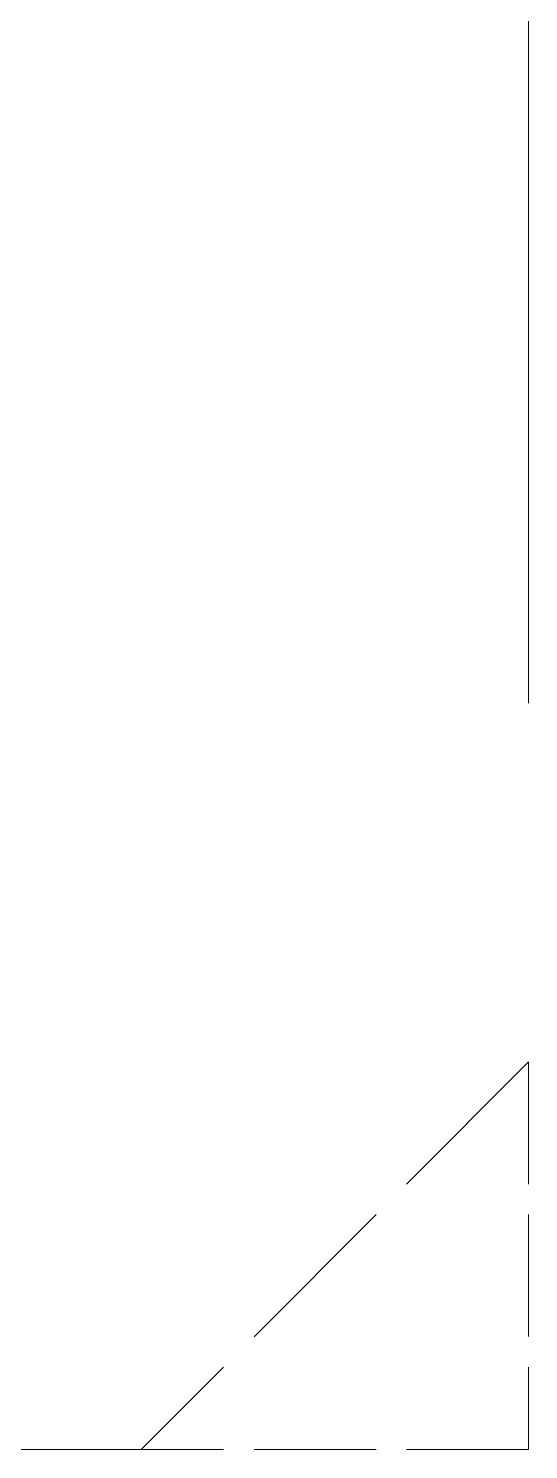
# Model space of a CAD drawing. Header units: millimetres. Extents: x 0 to 5945, y 0 to 4205.
# Drawn here: x 2032.5 to 2036.38, y 2166.46 to 2177.46 of the extents above; entities that cross this region are included whole.
import ezdxf

# ---------------------------------------------------------------- set-up
doc = ezdxf.new("R2010")
doc.units = ezdxf.units.MM
doc.header["$LTSCALE"] = 5
doc.linetypes.add('DASHED', pattern=[0.2067, 0.1654, -0.0413])
doc.layers.add('가려진 것(ISO)', color=2, linetype='DASHED', lineweight=18)

msp = doc.modelspace()

# ---------------------------------------------------------------- linework, layer by layer
at = {"layer": '가려진 것(ISO)', "ltscale": 13.449444}
msp.add_line((2036.376, 2308.457), (2036.376, 2169.457), dxfattribs=at)
at = {"layer": '가려진 것(ISO)', "ltscale": 1.616089}
msp.add_line((2036.376, 2169.457), (2033.376, 2166.457), dxfattribs=at)
at = {"layer": '가려진 것(ISO)', "ltscale": 1.142718}
for p, q in [((2036.376, 2169.457), (2036.376, 2166.457)), ((2036.376, 2166.457), (2033.376, 2166.457))]:
    msp.add_line(p, q, dxfattribs=at)
at = {"layer": '가려진 것(ISO)', "ltscale": 13.096966}
msp.add_line((2033.376, 2166.457), (1654.376, 2166.457), dxfattribs=at)

doc.saveas('drawing.dxf')
